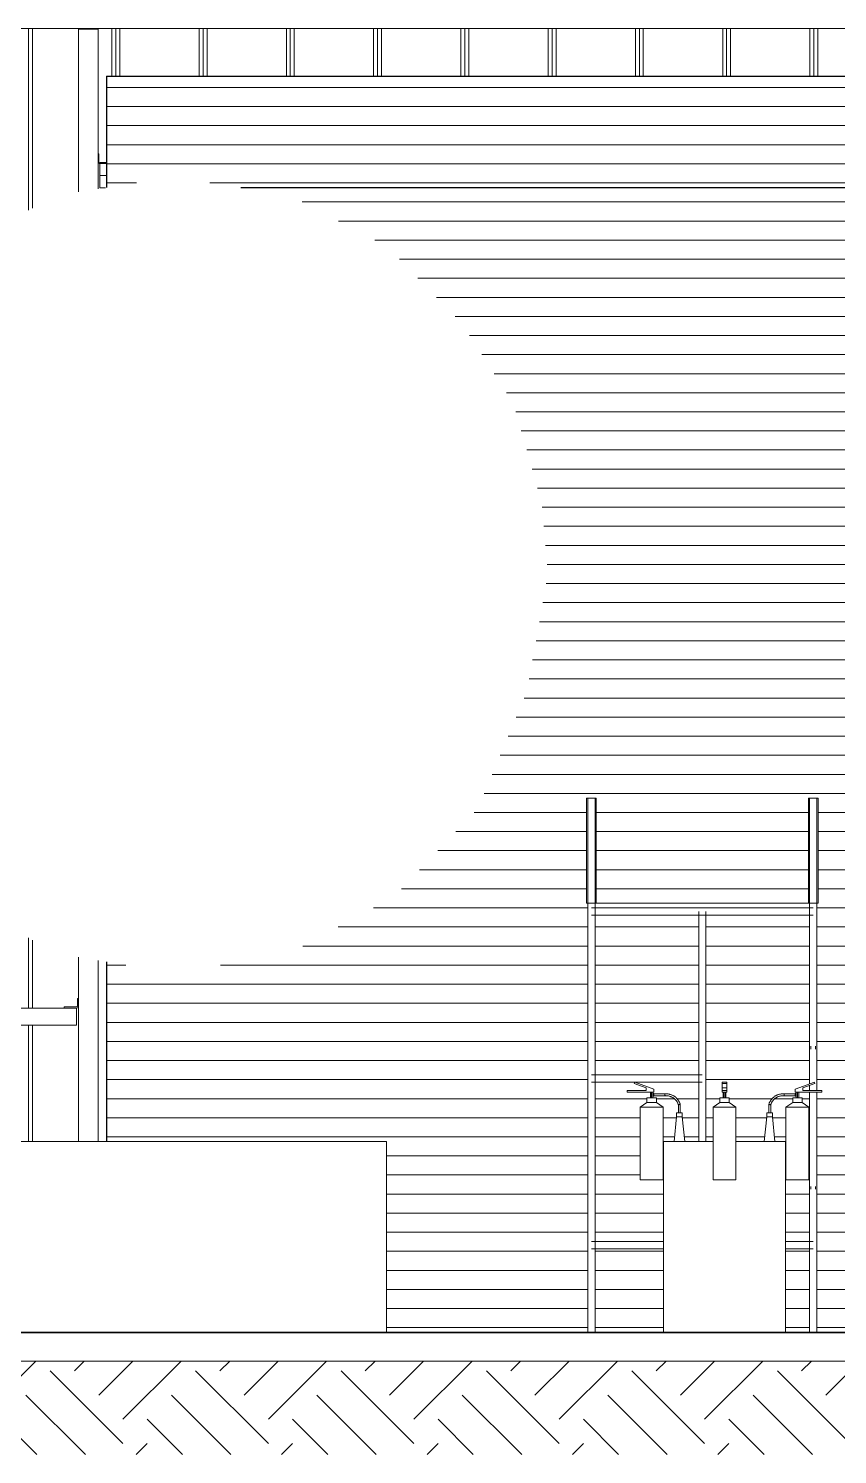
# Model space of a CAD drawing. Header units: metres. Extents: x -5.1 to 74.4, y -0.9 to 14.
# Drawn here: x 23.86 to 28.09, y -0.64 to 6.83 of the extents above; entities that cross this region are included whole.
import ezdxf

# ---------------------------------------------------------------- set-up
doc = ezdxf.new("R2010")
doc.units = ezdxf.units.M
doc.linetypes.add('Center', pattern=[2, 0.5, -0.25, 1, -0.25])
for name, color, linetype, lineweight in [('1', 7, 'Continuous', 18), ('2', 7, 'Continuous', 9), ('A LARGUEROS', 7, 'Continuous', 9), ('A-DETL-GENF', 7, 'Continuous', 18), ('A-MOBILIARIO', 7, 'Continuous', 18), ('A-NIVELES LINEA_', 7, 'Continuous', 18), ('A-PISO', 7, 'Continuous', 18), ('A-PUERTAS', 7, 'Continuous', 25), ('GMI-COLUMNAS', 7, 'Continuous', 18), ('L-SITE', 7, 'Continuous', 18)]:
    doc.layers.add(name, color=color, linetype=linetype, lineweight=lineweight)
pattern_1 = [(0, (32.721, -0.075), (0, 0.1), [])]

# ---------------------------------------------------------------- blocks, each defined once
blk = doc.blocks.new('MontenC-Calibre14-GMI 1 - MONTEN _C_ 10_ CAL14 CON CLIPS A COLUMNA-V34-CORTE TRANSVERSAL 2-2_')
at = {"layer": '2', "color": 8, "lineweight": 5, "true_color": 0x808080}
for p, q in [((4.5489, 1.751), (4.5425, 1.751)), ((4.5425, 1.751), (4.5425, 1.7102)), ((4.5489, 1.7082), (4.5489, 1.751)), ((0.2499, 1.7064), (0.1938, 1.7064)), ((0.1938, 1.7), (0.2499, 1.7)), ((0.2499, 1.7), (0.2499, 1.7064)), ((4.5387, 1.7064), (4.4729, 1.7064)), ((4.4729, 1.7064), (4.4729, 1.7)), ((4.4729, 1.7), (4.5406, 1.7))]:
    blk.add_line(p, q, dxfattribs=at)
for centre, radius in [((4.5387, 1.7102), 0.00379), ((4.5406, 1.7082), 0.00825)]:
    blk.add_arc(centre, radius, 270, 0, dxfattribs=at)
at = {"layer": 'A LARGUEROS', "color": 8, "lineweight": 5, "true_color": 0x808080}
for p, q in [((0.4938, 1.7), (0.1938, 1.7)), ((0.9538, 1.7), (0.5138, 1.7)), ((1.0339, 1.7), (0.9738, 1.7)), ((1.2539, 1.7), (1.0839, 1.7)), ((1.4138, 1.7), (1.2738, 1.7)), ((1.8738, 1.7), (1.4338, 1.7)), ((2.3338, 1.7), (1.9339, 1.7)), ((2.7938, 1.7), (2.3538, 1.7)), ((4.5389, 1.7), (2.8138, 1.7)), ((4.5389, 1.7), (4.5389, 1.6941)), ((4.5389, 1.617), (4.5389, 1.6941)), ((0.1938, 1.6111), (0.4938, 1.6111)), ((0.5138, 1.6111), (0.9538, 1.6111)), ((0.9738, 1.6111), (1.0339, 1.6111)), ((1.0839, 1.6111), (1.2539, 1.6111)), ((1.2738, 1.6111), (1.4138, 1.6111)), ((1.4338, 1.6111), (1.8738, 1.6111)), ((1.9339, 1.6111), (2.3338, 1.6111)), ((2.3538, 1.6111), (2.7938, 1.6111)), ((2.8138, 1.6111), (4.5389, 1.6111)), ((4.5389, 1.617), (4.5389, 1.6111))]:
    blk.add_line(p, q, dxfattribs=at)
blk = doc.blocks.new('MontenC-Calibre14-GMI 1 - MONTEN _C_ 10_ CAL14 CON CLIPS A COLUMNA-1582845-CORTE TRANSVERSAL 2-2_')
at = {"layer": 'A LARGUEROS', "color": 8, "lineweight": 5, "true_color": 0x808080}
blk.add_line((0.1839, 6.8342), (9.8929, 6.8342), dxfattribs=at)
blk = doc.blocks.new('Andamiaje - 1600 x 2800 x 3000-1597659-CORTE TRANSVERSAL 2-2_')
at = {"layer": 'L-SITE'}
for p, q in [((7.2106, 2.8), (7.2106, 2.25)), ((7.2106, 2.8), (7.2106, 2.25)), ((7.2113, 2.8), (7.2106, 2.8)), ((7.236, 2.8), (7.2106, 2.8)), ((7.217, 2.8), (7.217, 0)), ((7.2614, 2.8), (7.236, 2.8)), ((7.2551, 0), (7.2551, 2.8)), ((7.2614, 2.8), (7.2608, 2.8)), ((7.2614, 2.25), (7.2614, 2.8)), ((7.2614, 2.25), (7.2614, 2.8)), ((8.3725, 2.8), (8.3725, 2.25)), ((8.3725, 2.8), (8.3725, 2.25)), ((8.3732, 2.8), (8.3725, 2.8)), ((8.3979, 2.8), (8.3725, 2.8)), ((8.3789, 2.8), (8.3789, 1.3023)), ((8.4233, 2.8), (8.3979, 2.8)), ((8.417, 1.2675), (8.417, 2.8)), ((8.4233, 2.8), (8.4227, 2.8)), ((8.4233, 2.25), (8.4233, 2.8)), ((8.4233, 2.25), (8.4233, 2.8)), ((7.2113, 2.25), (7.2106, 2.25)), ((7.236, 2.25), (7.2106, 2.25)), ((7.217, 2.25), (7.217, 0)), ((7.2552, 2.25), (7.236, 2.25)), ((7.2551, 2.25), (8.3789, 2.25)), ((7.2551, 2.2246), (7.2551, 2.25)), ((8.3979, 2.25), (8.3788, 2.25)), ((8.3789, 2.2246), (8.3789, 2.25)), ((8.4233, 2.25), (8.3979, 2.25)), ((8.417, 1.2675), (8.417, 2.25)), ((8.4233, 2.25), (8.4227, 2.25)), ((8.3979, 2.2246), (7.236, 2.2246)), ((7.236, 2.1865), (8.3979, 2.1865)), ((7.2546, 2.1865), (7.7984, 2.1865)), ((8.3789, 2.2246), (7.2551, 2.2246)), ((7.2551, 1.3499), (7.2551, 2.187)), ((7.7979, 2.2056), (7.7979, 1)), ((7.7979, 2.187), (7.7979, 1.3499)), ((7.8356, 2.1865), (8.3794, 2.1865)), ((7.836, 1), (7.836, 2.2056)), ((7.836, 1), (7.836, 2.187)), ((8.3789, 2.187), (8.3789, 1.3023)), ((8.3852, 1.5), (8.3852, 1.4851)), ((8.4106, 1.4851), (8.4106, 1.5)), ((7.817, 1.3504), (7.236, 1.3504)), ((7.7984, 1.3504), (7.2546, 1.3504)), ((7.236, 1.3123), (7.817, 1.3123)), ((7.2546, 1.3123), (7.7984, 1.3123)), ((7.2551, 0.4758), (7.2551, 1.3129)), ((7.7979, 1.3128), (7.7979, 1)), ((8.3789, 1.2943), (8.3789, 1.2675)), ((8.3789, 1.2943), (8.3789, 1.2675)), ((8.3789, 1.26), (8.3789, 0)), ((8.3789, 1.26), (8.3789, 0.4757)), ((8.417, 0), (8.417, 1.26)), ((8.417, 0), (8.417, 1.26)), ((8.3852, 0.7649), (8.3852, 0.75)), ((8.4106, 0.75), (8.4106, 0.7649)), ((7.6134, 0.4763), (7.236, 0.4763)), ((7.6134, 0.4763), (7.2546, 0.4763)), ((8.3979, 0.4763), (8.2534, 0.4763)), ((8.3794, 0.4763), (8.2534, 0.4763)), ((7.236, 0.4382), (7.6134, 0.4382)), ((7.2546, 0.4382), (7.6134, 0.4382)), ((7.2551, 0), (7.2551, 0.4387)), ((8.2534, 0.4382), (8.3979, 0.4382)), ((8.2534, 0.4382), (8.3794, 0.4382)), ((8.3789, 0.4386), (8.3789, 0))]:
    blk.add_line(p, q, dxfattribs=at)
blk = doc.blocks.new('AC UNIT2 - AC UNIT-1599476-CORTE TRANSVERSAL 2-2_')
at = {"layer": 'A-MOBILIARIO', "color": 9, "lineweight": 5, "true_color": 0xc0c0c0}
for p, q in [((7.6134, 1), (7.8734, 1)), ((7.6134, 0), (7.6134, 1)), ((7.9934, 1), (8.2534, 1)), ((8.2534, 0), (8.2534, 1))]:
    blk.add_line(p, q, dxfattribs=at)
blk = doc.blocks.new('Extintor C02 - Rojo-1593802-CORTE TRANSVERSAL 2-2_')
at = {"layer": 'A-MOBILIARIO'}
for p, q in [((8.404, 1.3114), (8.304, 1.275)), ((8.304, 1.275), (8.304, 1.26)), ((8.344, 1.2816), (8.4065, 1.3043)), ((8.344, 1.2675), (8.344, 1.2816)), ((8.4065, 1.3043), (8.404, 1.3114)), ((8.2452, 1.24), (8.304, 1.24)), ((8.304, 1.25), (8.2456, 1.25)), ((8.2904, 1.205), (8.2554, 1.18)), ((8.2904, 1.23), (8.2904, 1.205)), ((8.3154, 1.23), (8.2904, 1.23)), ((8.2904, 1.205), (8.2913, 1.205)), ((8.2918, 1.205), (8.3002, 1.205)), ((8.3012, 1.205), (8.3007, 1.205)), ((8.3012, 1.205), (8.3154, 1.205)), ((8.304, 1.26), (8.444, 1.26)), ((8.309, 1.2525), (8.304, 1.2525)), ((8.304, 1.2525), (8.304, 1.245)), ((8.304, 1.245), (8.304, 1.2375)), ((8.304, 1.2375), (8.309, 1.2375)), ((8.309, 1.26), (8.309, 1.2515)), ((8.309, 1.245), (8.309, 1.2515)), ((8.3112, 1.25), (8.309, 1.25)), ((8.309, 1.2385), (8.309, 1.245)), ((8.309, 1.24), (8.3112, 1.24)), ((8.309, 1.2385), (8.309, 1.23)), ((8.3154, 1.26), (8.3154, 1.23)), ((8.3404, 1.23), (8.3154, 1.23)), ((8.3154, 1.205), (8.3296, 1.205)), ((8.3219, 1.26), (8.3219, 1.23)), ((8.3301, 1.205), (8.3296, 1.205)), ((8.3307, 1.205), (8.339, 1.205)), ((8.3396, 1.205), (8.3404, 1.205)), ((8.3404, 1.205), (8.3404, 1.23)), ((8.3754, 1.18), (8.3404, 1.205)), ((8.444, 1.2675), (8.344, 1.2675)), ((8.444, 1.26), (8.444, 1.2675)), ((8.1547, 1.13), (8.1412, 1)), ((8.1412, 1), (8.1547, 1.13)), ((8.1546, 1.15), (8.1546, 1.13)), ((8.1847, 1.15), (8.1546, 1.15)), ((8.1546, 1.13), (8.159, 1.13)), ((8.1591, 1.13), (8.1803, 1.13)), ((8.1654, 1.1946), (8.1654, 1.15)), ((8.1754, 1.15), (8.1754, 1.1931)), ((8.1803, 1.13), (8.1847, 1.13)), ((8.1847, 1.13), (8.1847, 1.15)), ((8.1972, 1), (8.1847, 1.13)), ((8.1847, 1.13), (8.1972, 1)), ((8.2554, 1.18), (8.2554, 0.8)), ((8.2565, 1.18), (8.2554, 1.18)), ((8.2554, 1.18), (8.2569, 1.18)), ((8.267, 1.18), (8.2575, 1.18)), ((8.267, 1.18), (8.2698, 1.18)), ((8.2881, 1.18), (8.2698, 1.18)), ((8.288, 1.18), (8.2917, 1.18)), ((8.3154, 1.18), (8.2916, 1.18)), ((8.3392, 1.18), (8.3154, 1.18)), ((8.3392, 1.18), (8.3428, 1.18)), ((8.361, 1.18), (8.3428, 1.18)), ((8.361, 1.18), (8.3638, 1.18)), ((8.3734, 1.18), (8.3638, 1.18)), ((8.3739, 1.18), (8.3754, 1.18)), ((8.3754, 1.18), (8.3743, 1.18)), ((8.3754, 0.8), (8.3754, 1.18)), ((8.2554, 0.8), (8.3154, 0.8)), ((8.3154, 0.8), (8.3754, 0.8))]:
    blk.add_line(p, q, dxfattribs=at)
at = {"layer": 'A-MOBILIARIO', "flags": 128}
for points in [[(8.2456, 1.25), (8.2426, 1.2502), (8.2396, 1.2503), (8.2365, 1.2503), (8.2335, 1.2501), (8.2304, 1.2498), (8.2274, 1.2495), (8.2244, 1.2489), (8.2214, 1.2483), (8.2185, 1.2475), (8.2156, 1.2467), (8.2127, 1.2457), (8.2098, 1.2446), (8.207, 1.2434), (8.2043, 1.2421), (8.2016, 1.2406), (8.199, 1.2391), (8.1964, 1.2374), (8.1939, 1.2357), (8.1915, 1.2338), (8.1891, 1.2319), (8.1869, 1.2299), (8.1847, 1.2278), (8.1826, 1.2255), (8.1806, 1.2233), (8.1787, 1.2209), (8.1768, 1.2185), (8.1751, 1.2159), (8.1735, 1.2134), (8.172, 1.2107), (8.1706, 1.208), (8.1693, 1.2053), (8.1681, 1.2025), (8.167, 1.1996), (8.166, 1.1967), (8.1654, 1.1946)], [(8.1754, 1.1931), (8.1762, 1.1957), (8.1771, 1.1981), (8.1781, 1.2006), (8.1792, 1.203), (8.1805, 1.2054), (8.1817, 1.2077), (8.1831, 1.2099), (8.1846, 1.2121), (8.1862, 1.2143), (8.1878, 1.2163), (8.1895, 1.2183), (8.1913, 1.2203), (8.1932, 1.2221), (8.1952, 1.2239), (8.1972, 1.2256), (8.1993, 1.2272), (8.2015, 1.2288), (8.2037, 1.2302), (8.2059, 1.2316), (8.2083, 1.2328), (8.2106, 1.234), (8.2131, 1.2351), (8.2155, 1.2361), (8.218, 1.237), (8.2205, 1.2377), (8.2231, 1.2384), (8.2257, 1.239), (8.2283, 1.2395), (8.2309, 1.2398), (8.2335, 1.2401), (8.2362, 1.2403), (8.2388, 1.2403), (8.2415, 1.2403), (8.2441, 1.2401), (8.2452, 1.24)]]:
    blk.add_lwpolyline(points, dxfattribs=at)
at = {"layer": 'A-MOBILIARIO'}
for points in [[(8.2452, 1.24), (8.2452, 1.24), (8.2452, 1.2402), (8.2452, 1.2411), (8.2453, 1.2424), (8.2454, 1.2441), (8.2455, 1.2459), (8.2455, 1.2475), (8.2456, 1.2489), (8.2456, 1.2498), (8.2456, 1.25), (8.2456, 1.25)], [(8.1754, 1.1931), (8.1754, 1.1931), (8.1752, 1.1932), (8.1743, 1.1933), (8.173, 1.1935), (8.1713, 1.1937), (8.1695, 1.194), (8.1679, 1.1942), (8.1665, 1.1944), (8.1656, 1.1945), (8.1654, 1.1946), (8.1654, 1.1946)]]:
    blk.add_open_spline(points, degree=3, dxfattribs=at)
blk = doc.blocks.new('Extintor C02 - Rojo-1599654-CORTE TRANSVERSAL 2-2_')
at = {"layer": 'A-MOBILIARIO'}
for p, q in [((7.4628, 1.3114), (7.4603, 1.3043)), ((7.4603, 1.3043), (7.5228, 1.2816)), ((7.5628, 1.275), (7.4628, 1.3114)), ((7.5228, 1.2816), (7.5228, 1.2675)), ((7.5628, 1.26), (7.5628, 1.275)), ((7.5228, 1.2675), (7.4228, 1.2675)), ((7.4228, 1.2675), (7.4228, 1.26)), ((7.4228, 1.26), (7.5628, 1.26)), ((7.5264, 1.205), (7.4914, 1.18)), ((7.5264, 1.23), (7.5264, 1.205)), ((7.5514, 1.23), (7.5264, 1.23)), ((7.5264, 1.205), (7.5272, 1.205)), ((7.5278, 1.205), (7.5361, 1.205)), ((7.5372, 1.205), (7.5367, 1.205)), ((7.5372, 1.205), (7.5514, 1.205)), ((7.5449, 1.23), (7.5449, 1.26)), ((7.5514, 1.23), (7.5514, 1.26)), ((7.5764, 1.23), (7.5514, 1.23)), ((7.5514, 1.205), (7.5656, 1.205)), ((7.5578, 1.25), (7.5556, 1.25)), ((7.5556, 1.24), (7.5578, 1.24)), ((7.5578, 1.2515), (7.5578, 1.26)), ((7.5628, 1.2525), (7.5578, 1.2525)), ((7.5578, 1.2515), (7.5578, 1.245)), ((7.5578, 1.245), (7.5578, 1.2385)), ((7.5578, 1.23), (7.5578, 1.2385)), ((7.5578, 1.2375), (7.5628, 1.2375)), ((7.5628, 1.245), (7.5628, 1.2525)), ((7.6211, 1.25), (7.5628, 1.25)), ((7.5628, 1.2375), (7.5628, 1.245)), ((7.5628, 1.24), (7.6216, 1.24)), ((7.5661, 1.205), (7.5656, 1.205)), ((7.5666, 1.205), (7.575, 1.205)), ((7.5755, 1.205), (7.5764, 1.205)), ((7.5764, 1.205), (7.5764, 1.23)), ((7.6114, 1.18), (7.5764, 1.205)), ((7.4914, 1.18), (7.4914, 0.8)), ((7.4925, 1.18), (7.4914, 1.18)), ((7.4914, 1.18), (7.4929, 1.18)), ((7.503, 1.18), (7.4934, 1.18)), ((7.503, 1.18), (7.5058, 1.18)), ((7.524, 1.18), (7.5058, 1.18)), ((7.524, 1.18), (7.5276, 1.18)), ((7.5514, 1.18), (7.5276, 1.18)), ((7.5752, 1.18), (7.5514, 1.18)), ((7.5751, 1.18), (7.5788, 1.18)), ((7.597, 1.18), (7.5787, 1.18)), ((7.5969, 1.18), (7.5998, 1.18)), ((7.6093, 1.18), (7.5998, 1.18)), ((7.6099, 1.18), (7.6114, 1.18)), ((7.6114, 1.18), (7.6103, 1.18)), ((7.6114, 0.8), (7.6114, 1.18)), ((7.6821, 1.13), (7.6696, 1)), ((7.6696, 1), (7.6821, 1.13)), ((7.6821, 1.15), (7.6821, 1.13)), ((7.7121, 1.15), (7.6821, 1.15)), ((7.6821, 1.13), (7.6865, 1.13)), ((7.6865, 1.13), (7.7077, 1.13)), ((7.6914, 1.1931), (7.6914, 1.15)), ((7.7014, 1.15), (7.7014, 1.1946)), ((7.7077, 1.13), (7.7121, 1.13)), ((7.7121, 1.13), (7.7121, 1.15)), ((7.7256, 1), (7.7121, 1.13)), ((7.7121, 1.13), (7.7256, 1)), ((7.4914, 0.8), (7.5514, 0.8)), ((7.5514, 0.8), (7.6114, 0.8))]:
    blk.add_line(p, q, dxfattribs=at)
at = {"layer": 'A-MOBILIARIO', "flags": 128}
for points in [[(7.7014, 1.1946), (7.7005, 1.1975), (7.6995, 1.2004), (7.6984, 1.2032), (7.6972, 1.206), (7.6959, 1.2087), (7.6944, 1.2114), (7.6929, 1.214), (7.6912, 1.2166), (7.6895, 1.2191), (7.6876, 1.2215), (7.6857, 1.2239), (7.6837, 1.2261), (7.6815, 1.2283), (7.6793, 1.2304), (7.677, 1.2324), (7.6747, 1.2343), (7.6722, 1.2362), (7.6697, 1.2379), (7.6671, 1.2395), (7.6645, 1.241), (7.6618, 1.2424), (7.659, 1.2437), (7.6562, 1.2449), (7.6534, 1.246), (7.6505, 1.2469), (7.6475, 1.2478), (7.6446, 1.2485), (7.6416, 1.2491), (7.6386, 1.2496), (7.6356, 1.2499), (7.6325, 1.2502), (7.6295, 1.2503), (7.6264, 1.2503), (7.6234, 1.2502), (7.6211, 1.25)], [(7.6216, 1.24), (7.6243, 1.2402), (7.6269, 1.2403), (7.6295, 1.2403), (7.6322, 1.2402), (7.6348, 1.24), (7.6374, 1.2396), (7.6401, 1.2392), (7.6427, 1.2387), (7.6452, 1.238), (7.6478, 1.2373), (7.6503, 1.2364), (7.6527, 1.2355), (7.6552, 1.2345), (7.6576, 1.2333), (7.6599, 1.2321), (7.6622, 1.2308), (7.6644, 1.2294), (7.6666, 1.2279), (7.6687, 1.2263), (7.6708, 1.2246), (7.6728, 1.2229), (7.6747, 1.221), (7.6765, 1.2191), (7.6783, 1.2171), (7.68, 1.2151), (7.6816, 1.213), (7.6831, 1.2108), (7.6845, 1.2086), (7.6858, 1.2063), (7.6871, 1.204), (7.6882, 1.2016), (7.6893, 1.1991), (7.6902, 1.1967), (7.6911, 1.1942), (7.6914, 1.1931)]]:
    blk.add_lwpolyline(points, dxfattribs=at)
at = {"layer": 'A-MOBILIARIO'}
for points in [[(7.6211, 1.25), (7.6211, 1.25), (7.6212, 1.2498), (7.6212, 1.2489), (7.6213, 1.2475), (7.6213, 1.2459), (7.6214, 1.2441), (7.6215, 1.2424), (7.6216, 1.2411), (7.6216, 1.2402), (7.6216, 1.24), (7.6216, 1.24)], [(7.7014, 1.1946), (7.7014, 1.1946), (7.7012, 1.1945), (7.7003, 1.1944), (7.6989, 1.1942), (7.6973, 1.194), (7.6955, 1.1937), (7.6938, 1.1935), (7.6925, 1.1933), (7.6916, 1.1932), (7.6914, 1.1931), (7.6914, 1.1931)]]:
    blk.add_open_spline(points, degree=3, dxfattribs=at)
blk = doc.blocks.new('Extintor C02 - Rojo-V35-CORTE TRANSVERSAL 2-2_')
at = {"layer": 'A-MOBILIARIO'}
for p, q in [((7.9209, 1.3043), (7.9209, 1.3114)), ((7.9459, 1.3114), (7.9209, 1.3114)), ((7.9209, 1.2816), (7.9209, 1.3043)), ((7.9459, 1.3043), (7.9209, 1.3043)), ((7.9209, 1.2675), (7.9209, 1.2816)), ((7.9459, 1.2816), (7.9209, 1.2816)), ((7.9459, 1.3114), (7.9459, 1.3043)), ((7.9459, 1.3043), (7.9459, 1.2816)), ((7.9459, 1.2816), (7.9459, 1.2675)), ((7.9084, 1.205), (7.8734, 1.18)), ((7.9084, 1.23), (7.9084, 1.205)), ((7.9584, 1.23), (7.9084, 1.23)), ((7.9084, 1.205), (7.9128, 1.205)), ((7.9136, 1.205), (7.9132, 1.205)), ((7.9136, 1.205), (7.9251, 1.205)), ((7.9209, 1.26), (7.9209, 1.2675)), ((7.9459, 1.2675), (7.9209, 1.2675)), ((7.9459, 1.26), (7.9209, 1.26)), ((7.9256, 1.205), (7.9412, 1.205)), ((7.9259, 1.23), (7.9259, 1.26)), ((7.9297, 1.26), (7.9297, 1.23)), ((7.9371, 1.23), (7.9371, 1.26)), ((7.9408, 1.23), (7.9408, 1.26)), ((7.9417, 1.205), (7.9532, 1.205)), ((7.9459, 1.2675), (7.9459, 1.26)), ((7.9536, 1.205), (7.9532, 1.205)), ((7.954, 1.205), (7.9584, 1.205)), ((7.9584, 1.205), (7.9584, 1.23)), ((7.9934, 1.18), (7.9584, 1.205)), ((7.8734, 1.18), (7.8734, 0.8)), ((7.8783, 1.18), (7.8734, 1.18)), ((7.8793, 1.18), (7.88, 1.18)), ((7.8944, 1.18), (7.88, 1.18)), ((7.8944, 1.18), (7.898, 1.18)), ((7.9193, 1.18), (7.8979, 1.18)), ((7.9193, 1.18), (7.9219, 1.18)), ((7.9449, 1.18), (7.9219, 1.18)), ((7.9448, 1.18), (7.9475, 1.18)), ((7.9689, 1.18), (7.9475, 1.18)), ((7.9688, 1.18), (7.9724, 1.18)), ((7.9868, 1.18), (7.9724, 1.18)), ((7.9868, 1.18), (7.9875, 1.18)), ((7.9934, 1.18), (7.9885, 1.18)), ((7.9934, 0.8), (7.9934, 1.18)), ((7.8734, 0.8), (7.9934, 0.8))]:
    blk.add_line(p, q, dxfattribs=at)
at = {"layer": 'A-MOBILIARIO', "flags": 128}
for points in [[(7.9284, 1.2453), (7.9284, 1.2451), (7.9284, 1.245)], [(7.9384, 1.245), (7.9384, 1.2452), (7.9384, 1.2453)]]:
    blk.add_lwpolyline(points, dxfattribs=at)
blk = doc.blocks.new('AC UNIT3 - AC UNIT-1599798-CORTE TRANSVERSAL 2-2_')
at = {"layer": 'A-MOBILIARIO', "color": 9, "lineweight": 5, "true_color": 0xc0c0c0}
for p, q in [((3.8654, 1), (6.1621, 1)), ((3.8654, 0), (3.8654, 1)), ((6.1621, 0), (6.1621, 1))]:
    blk.add_line(p, q, dxfattribs=at)
blk = doc.blocks.new('CortinaMetalicas-Mod3100-Intrajanus - CORTINA METALICA-1601894-CORTE TRANSVERSAL 2-2_')
at = {"layer": 'A-PUERTAS', "lineweight": 18}
h = blk.add_hatch(dxfattribs=at)
h.set_pattern_fill('FP_2', color=256, style=0, pattern_type=2)
h.set_pattern_definition(pattern_1)
h.paths.add_polyline_path([(7.0937, 6), (9.6068, 6), (9.6068, 6.5842), (4.696, 6.5842), (4.696, 6.0009), (5.0445, 6.0546), (5.3989, 6), (7.0364, 6)])
h = blk.add_hatch(dxfattribs=at)
h.set_pattern_fill('FP_2', color=256, style=0, pattern_type=2)
h.set_pattern_definition(pattern_1)
h.paths.add_polyline_path([(8.8123, 0), (9.6068, 0), (9.6068, 6), (5.3989, 6), (5.6516, 5.961), (6.165, 5.6919), (6.5562, 5.289), (6.8277, 4.8675), (6.9755, 4.3501), (7.0083, 3.9733), (6.8983, 3.359), (6.6406, 2.7449), (6.1995, 2.2825), (5.6516, 1.9856), (5.0445, 1.8833), (4.696, 1.9421), (4.696, 1), (6.1621, 1), (6.1621, 0), (7.2175, 0), (7.2175, 2.25), (7.2113, 2.25), (7.2113, 2.8), (7.2608, 2.8), (7.2608, 2.25), (8.3732, 2.25), (8.3732, 2.8), (8.4227, 2.8), (8.4227, 2.25), (8.4165, 2.25), (8.4165, 1.2675), (8.444, 1.2675), (8.444, 1.26), (8.4165, 1.26), (8.4165, 0), (8.5832, 0)])
h.paths.add_polyline_path([(8.3794, 0), (8.3794, 0.4386), (8.2534, 0.4386), (8.2534, 0), (8.354, 0)])
h.paths.add_polyline_path([(7.2546, 0), (7.6134, 0), (7.6134, 0.4386), (7.2546, 0.4386), (7.2546, 0.1767)])
h.paths.add_polyline_path([(7.3229, 0.4758), (7.6134, 0.4758), (7.6134, 1), (7.6696, 1), (7.6821, 1.13), (7.6826, 1.15), (7.6914, 1.15), (7.6912, 1.1935), (7.6813, 1.2134), (7.6649, 1.2291), (7.6435, 1.2383), (7.6214, 1.24), (7.5628, 1.2397), (7.5628, 1.2378), (7.5578, 1.2378), (7.5578, 1.23), (7.5764, 1.23), (7.5764, 1.205), (7.5755, 1.2047), (7.6099, 1.18), (7.6114, 1.18), (7.6114, 0.8), (7.4914, 0.8), (7.4914, 1.18), (7.4934, 1.1804), (7.5272, 1.205), (7.5264, 1.205), (7.5264, 1.23), (7.5449, 1.23), (7.5449, 1.26), (7.4228, 1.26), (7.4228, 1.2675), (7.5228, 1.2675), (7.5228, 1.2816), (7.4603, 1.3043), (7.4628, 1.3114), (7.5628, 1.275), (7.5628, 1.26), (7.5578, 1.26), (7.5578, 1.2522), (7.5628, 1.2522), (7.5628, 1.25), (7.6247, 1.2497), (7.6474, 1.2478), (7.6713, 1.2368), (7.69, 1.2183), (7.7014, 1.1935), (7.7014, 1.15), (7.7121, 1.15), (7.7121, 1.1298), (7.7256, 1), (7.7984, 1), (7.7984, 1.3128), (7.2546, 1.3128), (7.2546, 0.4758), (7.2656, 0.4758)])
h.paths.add_polyline_path([(8.2534, 0.4758), (8.3794, 0.4758), (8.3794, 1.26), (8.3219, 1.26), (8.3219, 1.23), (8.3404, 1.23), (8.3404, 1.205), (8.3396, 1.2047), (8.3739, 1.18), (8.3754, 1.18), (8.3754, 0.8), (8.2554, 0.8), (8.2554, 1.18), (8.2575, 1.1804), (8.2913, 1.205), (8.2904, 1.205), (8.2904, 1.23), (8.309, 1.23), (8.3089, 1.2378), (8.304, 1.2378), (8.304, 1.24), (8.2394, 1.2396), (8.2226, 1.2383), (8.2012, 1.2284), (8.1855, 1.2134), (8.1754, 1.1931), (8.1754, 1.15), (8.1847, 1.15), (8.1847, 1.1298), (8.1972, 1), (8.2534, 1), (8.2534, 0.585)])
h.paths.add_polyline_path([(8.1249, 1), (8.1412, 1), (8.1546, 1.13), (8.1552, 1.15), (8.1654, 1.15), (8.1657, 1.1952), (8.1767, 1.2183), (8.197, 1.2375), (8.2207, 1.2479), (8.2456, 1.25), (8.304, 1.2503), (8.304, 1.2522), (8.309, 1.2522), (8.309, 1.26), (8.304, 1.26), (8.304, 1.275), (8.3794, 1.3024), (8.3794, 2.187), (7.8356, 2.187), (7.8356, 1), (7.8734, 1), (7.8734, 1.18), (7.9084, 1.205), (7.9084, 1.23), (7.9259, 1.23), (7.9259, 1.26), (7.9209, 1.26), (7.9209, 1.3114), (7.9459, 1.3114), (7.9459, 1.26), (7.9408, 1.26), (7.9411, 1.23), (7.9584, 1.23), (7.9584, 1.205), (7.9934, 1.18), (7.9934, 1), (8.0103, 1)])
h.paths.add_polyline_path([(8.3794, 1.2675), (8.3794, 1.2945), (8.344, 1.2816), (8.344, 1.2675), (8.354, 1.2675)])
h.paths.add_polyline_path([(7.4947, 1.3499), (7.7984, 1.3499), (7.7984, 2.187), (7.2546, 2.187), (7.2546, 1.3499), (7.4628, 1.3499)])
h.paths.add_polyline_path([(7.4374, 2.2241), (8.3794, 2.2241), (8.3789, 2.2246), (7.2551, 2.2246), (7.2551, 2.2241), (7.3229, 2.2241)])
at = {"layer": 'A-PUERTAS'}
for p, q in [((4.696, 6.5842), (9.6068, 6.5842)), ((4.696, 6.5842), (4.696, 6.0009)), ((9.6068, 6), (9.6068, 6.5842)), ((9.6068, 6), (5.3989, 6)), ((9.6068, 0), (9.6068, 6)), ((4.696, 1.9421), (4.696, 1))]:
    blk.add_line(p, q, dxfattribs=at)
blk = doc.blocks.new('MontenDobleC-Caja-Calibre14-GMI 1 - MONTEN DBL _C_ 6_ CAL14 CON CLIPS A COLUMNA-1602160-CORTE TRANSVERSAL 2-2_')
at = {"layer": 'A LARGUEROS', "color": 8, "lineweight": 5, "true_color": 0x808080}
for p, q in [((4.696, 6.127), (4.6609, 6.127)), ((4.6609, 6.1211), (4.6609, 6.127)), ((4.6609, 6.1211), (4.6609, 6.0694)), ((4.6609, 6.0635), (4.6609, 6.0694)), ((4.6609, 6.0635), (4.696, 6.0635)), ((4.696, 6.0635), (4.6609, 6.0635)), ((4.6609, 6.0576), (4.6609, 6.0635)), ((4.6609, 6.0635), (4.696, 6.0635)), ((4.6609, 6.0576), (4.6609, 6.0059)), ((9.6409, 6.127), (9.6068, 6.127)), ((9.6068, 6.0635), (9.6409, 6.0635)), ((9.6409, 6.0635), (9.6068, 6.0635)), ((9.6068, 6.0635), (9.6409, 6.0635)), ((9.6409, 6.127), (9.6409, 6.1211)), ((9.6409, 6.0694), (9.6409, 6.1211)), ((9.6409, 6.0694), (9.6409, 6.0635)), ((9.6409, 6.0635), (9.6409, 6.0576)), ((9.6409, 6.0059), (9.6409, 6.0576)), ((4.6609, 6), (4.6609, 6.0059)), ((4.6609, 6), (4.6901, 6)), ((9.6068, 6), (9.6409, 6)), ((9.6409, 6.0059), (9.6409, 6))]:
    blk.add_line(p, q, dxfattribs=at)
blk = doc.blocks.new('CLIP-EstructuraMetálica-GMI-ANG - CLIP 6_ DE 76x152mm-1475551-CORTE TRANSVERSAL 2-2_')
at = {"layer": '2', "color": 8, "lineweight": 5, "true_color": 0x808080}
for p, q in [((4.6556, 6.178), (4.6509, 6.178)), ((4.6509, 6.178), (4.6509, 6.1353)), ((4.6556, 6.1372), (4.6556, 6.178)), ((4.696, 6.1318), (4.6611, 6.1318)), ((4.6591, 6.127), (4.696, 6.127))]:
    blk.add_line(p, q, dxfattribs=at)
for centre, radius in [((4.6591, 6.1353), 0.00825), ((4.6611, 6.1372), 0.00543)]:
    blk.add_arc(centre, radius, 180, 270, dxfattribs=at)

msp = doc.modelspace()

# ---------------------------------------------------------------- hatches: boundary and pattern name
at = {"layer": 'A-DETL-GENF', "lineweight": 9, "true_color": 0xc0c0c0}
h = msp.add_hatch(dxfattribs=at)
h.set_pattern_fill('FP_3', color=9, style=0, pattern_type=2)
h.set_pattern_definition([(45, (52.2894, 0.56), (0, 0.7620066), [0.53882, -0.53882]), (45, (52.4164, 0.433), (0, 0.7620066), [0.53882, -0.53882]), (45, (52.5434, 0.306), (0, 0.7620066), [0.53882, -0.53882]), (315, (52.6704, 0.306), (0.7620066, 0), [0.53882, -0.53882]), (315, (52.7974, 0.433), (0.7620066, 0), [0.53882, -0.53882]), (315, (52.9244, 0.56), (0.7620066, 0), [0.53882, -0.53882])])
h.paths.add_polyline_path([(30.2139, -0.6399), (31.9664, -0.6399), (31.9664, -0.6219), (31.4228, -0.6219), (31.4228, -0.15), (17.8523, -0.15), (17.8523, -0.3787), (17.5087, -0.3787), (17.5087, -0.6399), (29.7556, -0.6399)])

# ---------------------------------------------------------------- linework, layer by layer
at = {"layer": '1', "color": 254, "lineweight": 5, "true_color": 0xe5e5e5}
for p, q in [((23.8551, 5.882), (23.8551, 6.8342)), ((23.8758, 6.8342), (23.8758, 5.893)), ((24.2916, 6.8342), (24.2916, 6.5842)), ((24.3123, 6.5842), (24.3123, 6.8342)), ((24.3123, 6.8342), (24.3123, 6.5842)), ((24.333, 6.8342), (24.333, 6.5842)), ((24.7488, 6.8342), (24.7488, 6.5842)), ((24.7695, 6.5842), (24.7695, 6.8342)), ((24.7695, 6.8342), (24.7695, 6.5842)), ((24.7902, 6.8342), (24.7902, 6.5842)), ((25.206, 6.8342), (25.206, 6.5842)), ((25.2267, 6.5842), (25.2267, 6.8342)), ((25.2267, 6.8342), (25.2267, 6.5842)), ((25.2474, 6.8342), (25.2474, 6.5842)), ((25.6632, 6.8342), (25.6632, 6.5842)), ((25.6839, 6.5842), (25.6839, 6.8342)), ((25.6839, 6.8342), (25.6839, 6.5842)), ((25.7046, 6.8342), (25.7046, 6.5842)), ((26.1204, 6.8342), (26.1204, 6.5842)), ((26.1411, 6.5842), (26.1411, 6.8342)), ((26.1411, 6.8342), (26.1411, 6.5842)), ((26.1618, 6.8342), (26.1618, 6.5842)), ((26.5776, 6.8342), (26.5776, 6.5842)), ((26.5983, 6.5842), (26.5983, 6.8342)), ((26.5983, 6.8342), (26.5983, 6.5842)), ((26.619, 6.8342), (26.619, 6.5842)), ((27.0348, 6.8342), (27.0348, 6.5842)), ((27.0555, 6.5842), (27.0555, 6.8342)), ((27.0762, 6.8342), (27.0762, 6.5842)), ((27.492, 6.8342), (27.492, 6.5842)), ((27.5127, 6.5842), (27.5127, 6.8342)), ((27.5127, 6.8342), (27.5127, 6.5842)), ((27.5334, 6.8342), (27.5334, 6.5842)), ((27.9492, 6.8342), (27.9492, 6.5842)), ((27.9699, 6.5842), (27.9699, 6.8342)), ((27.9699, 6.8342), (27.9699, 6.5842)), ((27.9906, 6.8342), (27.9906, 6.5842)), ((23.8551, 1.7), (23.8551, 2.0673)), ((23.8758, 2.0561), (23.8758, 1.7)), ((23.8551, 1), (23.8551, 1.6111)), ((23.8758, 1.6111), (23.8758, 1))]:
    msp.add_line(p, q, dxfattribs=at)
at = {"layer": '1'}
msp.add_line((31.4228, -0.15), (17.8523, -0.15), dxfattribs=at)
at = {"layer": 'A-NIVELES LINEA_', "linetype": 'Center'}
msp.add_line((15.43, 0), (29.7687, 0), dxfattribs=at)
at = {"layer": 'A-PISO', "lineweight": 35}
msp.add_line((29.8193, 0), (19.3944, 0), dxfattribs=at)
at = {"layer": 'GMI-COLUMNAS'}
for p, q in [((24.1173, 6.83), (24.1173, 5.9782)), ((24.1173, 6.83), (24.1291, 6.83)), ((24.2074, 6.83), (24.1291, 6.83)), ((24.2074, 6.83), (24.2193, 6.83)), ((24.2193, 6.178), (24.2193, 6.83)), ((24.2193, 5.994), (24.2193, 6.1353)), ((24.1173, 1.9669), (24.1173, 1.751)), ((24.2193, 1), (24.2193, 1.9497)), ((24.1173, 1.7079), (24.1173, 1))]:
    msp.add_line(p, q, dxfattribs=at)

# ---------------------------------------------------------------- block references
at = {"layer": '2', "color": 8, "lineweight": 5, "true_color": 0x808080}
msp.add_blockref('CLIP-EstructuraMetálica-GMI-ANG - CLIP 6_ DE 76x152mm-1475551-CORTE TRANSVERSAL 2-2_', (19.5684, 0), dxfattribs=at)
at = {"layer": 'A LARGUEROS', "color": 8, "lineweight": 5, "true_color": 0x808080}
for name in ['MontenC-Calibre14-GMI 1 - MONTEN _C_ 10_ CAL14 CON CLIPS A COLUMNA-1582845-CORTE TRANSVERSAL 2-2_', 'MontenDobleC-Caja-Calibre14-GMI 1 - MONTEN DBL _C_ 6_ CAL14 CON CLIPS A COLUMNA-1602160-CORTE TRANSVERSAL 2-2_', 'MontenC-Calibre14-GMI 1 - MONTEN _C_ 10_ CAL14 CON CLIPS A COLUMNA-V34-CORTE TRANSVERSAL 2-2_']:
    msp.add_blockref(name, (19.5684, 0), dxfattribs=at)
at = {"layer": 'A-MOBILIARIO'}
for name in ['Extintor C02 - Rojo-1599654-CORTE TRANSVERSAL 2-2_', 'Extintor C02 - Rojo-V35-CORTE TRANSVERSAL 2-2_', 'Extintor C02 - Rojo-1593802-CORTE TRANSVERSAL 2-2_']:
    msp.add_blockref(name, (19.5684, 0), dxfattribs=at)
at = {"layer": 'A-MOBILIARIO', "color": 9, "lineweight": 5, "true_color": 0xc0c0c0}
for name in ['AC UNIT3 - AC UNIT-1599798-CORTE TRANSVERSAL 2-2_', 'AC UNIT2 - AC UNIT-1599476-CORTE TRANSVERSAL 2-2_']:
    msp.add_blockref(name, (19.5684, 0), dxfattribs=at)
at = {"layer": 'A-PUERTAS'}
msp.add_blockref('CortinaMetalicas-Mod3100-Intrajanus - CORTINA METALICA-1601894-CORTE TRANSVERSAL 2-2_', (19.5684, 0), dxfattribs=at)
at = {"layer": 'L-SITE'}
msp.add_blockref('Andamiaje - 1600 x 2800 x 3000-1597659-CORTE TRANSVERSAL 2-2_', (19.5684, 0), dxfattribs=at)

doc.saveas('drawing.dxf')
